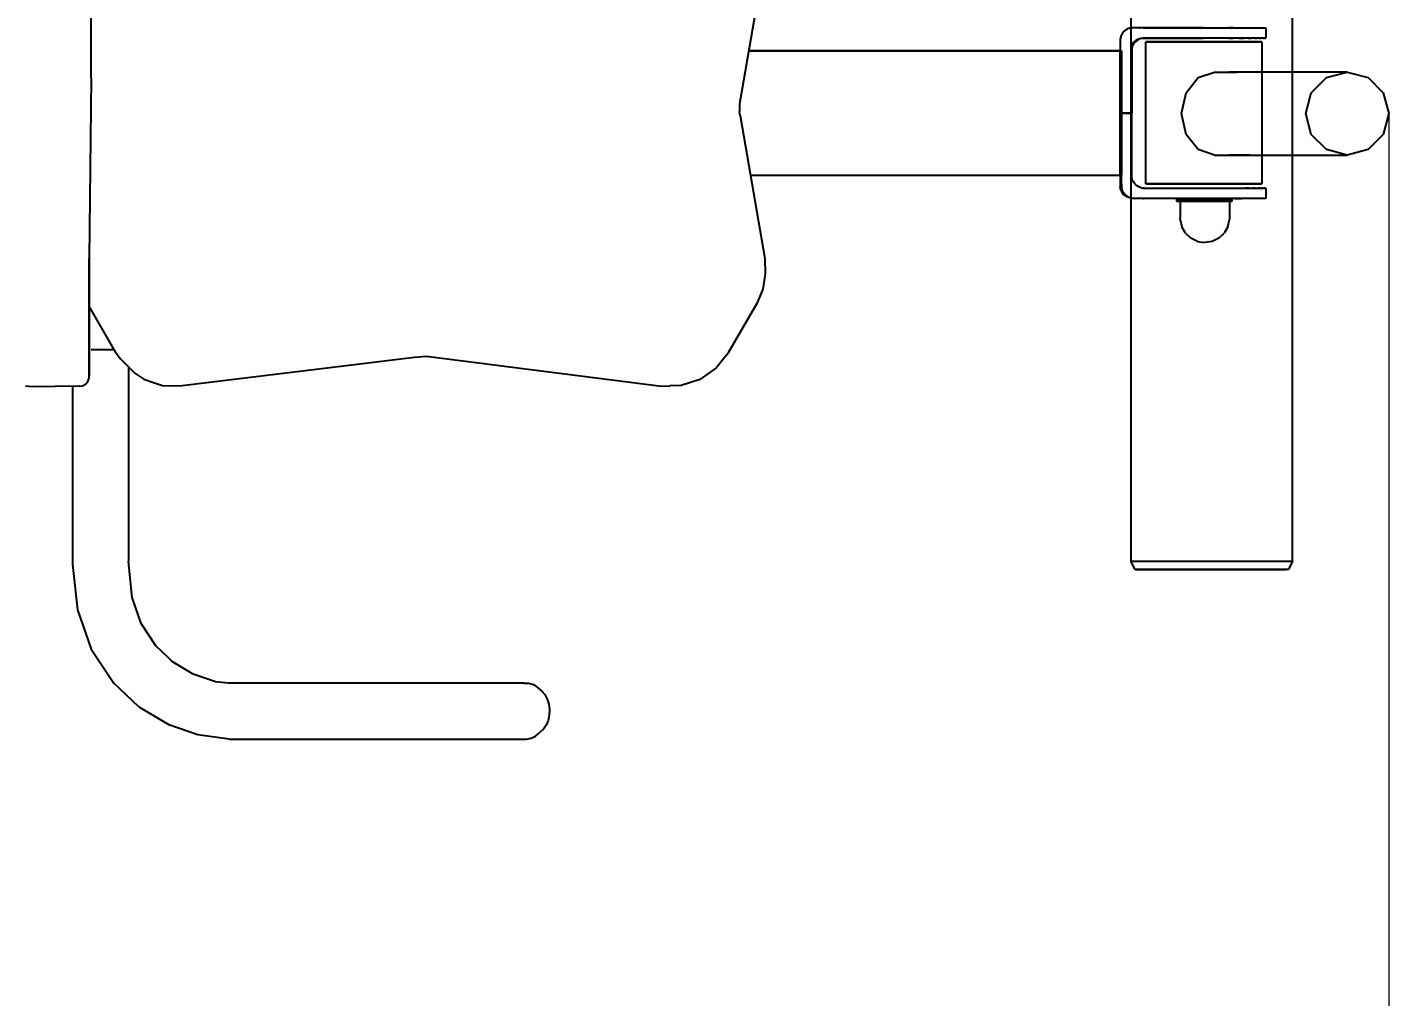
# Model space of a CAD drawing. Header units: millimetres. Extents: x -2631 to 1793, y -2071 to 1400.
# Drawn here: x 137 to 776, y -439 to 17 of the extents above; entities that cross this region are included whole.
import ezdxf

# ---------------------------------------------------------------- set-up
doc = ezdxf.new("R2010")
doc.units = ezdxf.units.MM
doc.layers.add('DIKOM_ОБЪЕКТ', color=7, linetype='Continuous')
doc.layers.add('DIKOM_РАЗМЕР_ОБЪЕКТА', color=7, linetype='Continuous')
doc.styles.add('style1', font='arial.ttf', dxfattribs={"width": 0.8})
doc.dimstyles.new('1-50', dxfattribs={"dimtxt": 300, "dimasz": 200, "dimexe": 100, "dimexo": 0, "dimgap": 100, "dimtad": 1, "dimdec": 0, "dimtxsty": 'style1', "dimcen": 0, "dimclrd": 7, "dimclre": 7, "dimadec": 1, "dimazin": 2, "dimtfac": 1, "dimtdec": 0, "dimtmove": 0, "dimatfit": 3, "dimfxl": 0, "dimlwd": 25, "dimlwe": 18, "dimarcsym": 0})

# ---------------------------------------------------------------- blocks, each defined once
blk = doc.blocks.new('*D2')
at = {"layer": 'Defpoints', "color": 0, "transparency": 16777216}
for p in [(776.46, -24.04, -0.21), (-840.77, -399.86, -0.21), (776.46, -909)]:
    blk.add_point(p, dxfattribs=at)
at = {"layer": 'DIKOM_РАЗМЕР_ОБЪЕКТА', "color": 7, "lineweight": 18, "transparency": 16777216}
for p, q in [((776.46, -24.04), (776.46, -1009)), ((-840.77, -399.86), (-840.77, -1009))]:
    blk.add_line(p, q, dxfattribs=at)
at = {"layer": 'DIKOM_РАЗМЕР_ОБЪЕКТА', "color": 7, "lineweight": 25, "transparency": 16777216}
blk.add_line((-640.77, -909), (576.46, -909), dxfattribs=at)
at = {"layer": 'DIKOM_РАЗМЕР_ОБЪЕКТА', "color": 7, "transparency": 16777216}
for points in [[(-640.77, -875.67), (-640.77, -942.33), (-840.77, -909)], [(576.46, -875.67), (576.46, -942.33), (776.46, -909)]]:
    blk.add_solid(points, dxfattribs=at)
at = {"layer": 'DIKOM_РАЗМЕР_ОБЪЕКТА', "color": 0, "transparency": 16777216, "insert": (-32.15, -655.83), "char_height": 300, "attachment_point": 5, "style": 'style1'}
blk.add_mtext('1617', dxfattribs=at)

msp = doc.modelspace()

# ---------------------------------------------------------------- linework, layer by layer
at = {"layer": 'DIKOM_ОБЪЕКТ'}
for p, q in [((655.27, 180.07, -0.21), (655.27, -234.2, -0.21)), ((731.25, -234.2, -0.21), (731.25, 180.07, -0.21)), ((483.24, 49.34, -0.21), (471.78, -16.79, -0.21)), ((166.81, -7.4, -0.21), (166.81, 21.46, -0.21)), ((651.73, 14.3, -0.21), (650.74, 12.66, -0.21)), ((653.35, 15.58, -0.21), (651.73, 14.3, -0.21)), ((655.19, 16.2, -0.21), (653.35, 15.58, -0.21)), ((657.16, 16.3, -0.21), (655.19, 16.2, -0.21)), ((657.67, 16.3, -0.21), (657.16, 16.3, -0.21)), ((659.11, 16.3, -0.21), (657.16, 16.3, -0.21)), ((659.62, 16.3, -0.21), (657.67, 16.3, -0.21)), ((659.11, 16.3, -0.21), (659.62, 16.3, -0.21)), ((661.06, 16.3, -0.21), (659.11, 16.3, -0.21)), ((661.06, 16.3, -0.21), (661.57, 16.3, -0.21)), ((689.17, 16.3, -0.21), (661.06, 16.3, -0.21)), ((661.57, 16.3, -0.21), (689.68, 16.3, -0.21)), ((689.17, 16.3, -0.21), (691.7, 16.3, -0.21)), ((689.68, 16.3, -0.21), (692.38, 16.3, -0.21)), ((691.7, 16.3, -0.21), (694.16, 16.3, -0.21)), ((692.38, 16.3, -0.21), (694.71, 16.3, -0.21)), ((694.16, 16.3, -0.21), (696.64, 16.3, -0.21)), ((694.71, 16.3, -0.21), (697.09, 16.3, -0.21)), ((696.64, 16.3, -0.21), (699.19, 16.3, -0.21)), ((697.09, 16.3, -0.21), (699.43, 16.3, -0.21)), ((699.19, 16.3, -0.21), (701.38, 16.3, -0.21)), ((699.43, 16.3, -0.21), (701.56, 16.3, -0.21)), ((703.27, 16.3, -0.21), (701.38, 16.3, -0.21)), ((701.56, 16.3, -0.21), (704, 16.3, -0.21)), ((703.27, 16.3, -0.21), (706.01, 16.3, -0.21)), ((704, 16.3, -0.21), (705.73, 16.3, -0.21)), ((705.73, 16.3, -0.21), (707.43, 16.3, -0.21)), ((706.01, 16.3, -0.21), (708.51, 16.3, -0.21)), ((707.43, 16.3, -0.21), (709.03, 16.3, -0.21)), ((708.51, 16.3, -0.21), (710.42, 16.3, -0.21)), ((709.03, 16.3, -0.21), (710.79, 16.3, -0.21)), ((710.42, 16.3, -0.21), (712.03, 16.3, -0.21)), ((710.79, 16.3, -0.21), (712.47, 16.3, -0.21)), ((712.03, 16.3, -0.21), (713.41, 16.3, -0.21)), ((712.47, 16.3, -0.21), (713.75, 16.3, -0.21)), ((713.41, 16.3, -0.21), (714.61, 16.3, -0.21)), ((713.75, 16.3, -0.21), (714.93, 16.3, -0.21)), ((714.61, 16.3, -0.21), (715.58, 16.3, -0.21)), ((714.93, 16.3, -0.21), (715.84, 16.3, -0.21)), ((715.58, 16.3, -0.21), (716.39, 16.3, -0.21)), ((715.84, 16.3, -0.21), (716.63, 16.3, -0.21)), ((716.39, 16.3, -0.21), (717.1, 16.3, -0.21)), ((716.63, 16.3, -0.21), (717.3, 16.3, -0.21)), ((717.1, 16.3, -0.21), (717.65, 16.3, -0.21)), ((717.3, 16.3, -0.21), (717.82, 16.3, -0.21)), ((717.65, 16.3, -0.21), (718.07, 16.3, -0.21)), ((717.82, 16.3, -0.21), (718.19, 16.3, -0.21)), ((718.07, 16.3, -0.21), (718.39, 16.3, -0.21)), ((718.19, 16.3, -0.21), (718.48, 16.3, -0.21)), ((718.39, 16.3, -0.21), (718.58, 16.3, -0.21)), ((718.48, 16.3, -0.21), (718.63, 16.3, -0.21)), ((718.58, 16.3, -0.21), (718.67, 16.3, -0.21)), ((718.63, 16.3, -0.21), (718.67, 16.3, -0.21)), ((718.67, 16.3, -0.21), (718.67, 11.41, -0.21)), ((650.31, 10.97, -0.21), (650.29, 9.68, -0.21)), ((650.29, 9.68, -0.21), (650.29, 7.94, -0.21)), ((650.29, 7.94, -0.21), (650.29, 6.2, -0.21)), ((650.74, 12.66, -0.21), (650.31, 10.97, -0.21)), ((655.44, 7.41, -0.21), (655.21, 6.2, -0.21)), ((655.9, 8.39, -0.21), (655.44, 7.41, -0.21)), ((655.44, 7.41, -0.21), (655.95, 7.41, -0.21)), ((655.95, 7.41, -0.21), (655.72, 6.2, -0.21)), ((656.55, 9.39, -0.21), (655.9, 8.39, -0.21)), ((656.41, 8.39, -0.21), (655.9, 8.39, -0.21)), ((656.41, 8.39, -0.21), (655.95, 7.41, -0.21)), ((657.06, 9.39, -0.21), (656.41, 8.39, -0.21)), ((656.55, 9.39, -0.21), (657.11, 9.89, -0.21)), ((657.06, 9.39, -0.21), (656.55, 9.39, -0.21)), ((657.62, 9.89, -0.21), (657.06, 9.39, -0.21)), ((657.11, 9.89, -0.21), (657.65, 10.35, -0.21)), ((657.11, 9.89, -0.21), (657.62, 9.89, -0.21)), ((658.16, 10.35, -0.21), (657.62, 9.89, -0.21)), ((657.65, 10.35, -0.21), (658.58, 10.89, -0.21)), ((658.16, 10.35, -0.21), (657.65, 10.35, -0.21)), ((659.09, 10.89, -0.21), (658.16, 10.35, -0.21)), ((658.58, 10.89, -0.21), (659.68, 11.26, -0.21)), ((658.58, 10.89, -0.21), (659.09, 10.89, -0.21)), ((660.19, 11.26, -0.21), (659.09, 10.89, -0.21)), ((659.68, 11.26, -0.21), (661.06, 11.41, -0.21)), ((660.19, 11.26, -0.21), (659.68, 11.26, -0.21)), ((661.57, 11.41, -0.21), (660.19, 11.26, -0.21)), ((661.57, 11.41, -0.21), (661.06, 11.41, -0.21)), ((661.06, 11.41, -0.21), (689.17, 11.41, -0.21)), ((689.68, 11.41, -0.21), (661.57, 11.41, -0.21)), ((662.29, -57.03, -0.21), (662.29, 9.65, -0.21)), ((662.29, 9.65, -0.21), (664.03, 9.65, -0.21)), ((663.83, 9.65, -0.21), (662.29, 9.65, -0.21)), ((668.48, 9.65, -0.21), (663.83, 9.65, -0.21)), ((664.03, 9.65, -0.21), (668.86, 9.65, -0.21)), ((675.68, 9.65, -0.21), (668.48, 9.65, -0.21)), ((668.86, 9.65, -0.21), (676.19, 9.65, -0.21)), ((684.55, 9.65, -0.21), (675.68, 9.65, -0.21)), ((676.19, 9.65, -0.21), (685.13, 9.65, -0.21)), ((694.02, 9.65, -0.21), (684.55, 9.65, -0.21)), ((685.13, 9.65, -0.21), (694.61, 9.65, -0.21)), ((691.7, 11.41, -0.21), (689.17, 11.41, -0.21)), ((692.38, 11.41, -0.21), (689.68, 11.41, -0.21)), ((694.16, 11.41, -0.21), (691.7, 11.41, -0.21)), ((694.71, 11.41, -0.21), (692.38, 11.41, -0.21)), ((702.97, 9.65, -0.21), (694.02, 9.65, -0.21)), ((696.64, 11.41, -0.21), (694.16, 11.41, -0.21)), ((694.61, 9.65, -0.21), (703.48, 9.65, -0.21)), ((697.09, 11.41, -0.21), (694.71, 11.41, -0.21)), ((699.19, 11.41, -0.21), (696.64, 11.41, -0.21)), ((699.43, 11.41, -0.21), (697.09, 11.41, -0.21)), ((701.38, 11.41, -0.21), (699.19, 11.41, -0.21)), ((701.56, 11.41, -0.21), (699.43, 11.41, -0.21)), ((701.38, 11.41, -0.21), (703.27, 11.41, -0.21)), ((704, 11.41, -0.21), (701.56, 11.41, -0.21)), ((710.29, 9.65, -0.21), (702.97, 9.65, -0.21)), ((706.01, 11.41, -0.21), (703.27, 11.41, -0.21)), ((703.48, 9.65, -0.21), (710.67, 9.65, -0.21)), ((705.73, 11.41, -0.21), (704, 11.41, -0.21)), ((707.43, 11.41, -0.21), (705.73, 11.41, -0.21)), ((706.01, 11.41, -0.21), (708.51, 11.41, -0.21)), ((709.03, 11.41, -0.21), (707.43, 11.41, -0.21)), ((710.42, 11.41, -0.21), (708.51, 11.41, -0.21)), ((710.79, 11.41, -0.21), (709.03, 11.41, -0.21)), ((715.12, 9.65, -0.21), (710.29, 9.65, -0.21)), ((710.42, 11.41, -0.21), (712.03, 11.41, -0.21)), ((710.67, 9.65, -0.21), (715.32, 9.65, -0.21)), ((712.47, 11.41, -0.21), (710.79, 11.41, -0.21)), ((713.41, 11.41, -0.21), (712.03, 11.41, -0.21)), ((713.75, 11.41, -0.21), (712.47, 11.41, -0.21)), ((713.41, 11.41, -0.21), (714.61, 11.41, -0.21)), ((714.93, 11.41, -0.21), (713.75, 11.41, -0.21)), ((715.58, 11.41, -0.21), (714.61, 11.41, -0.21)), ((715.84, 11.41, -0.21), (714.93, 11.41, -0.21)), ((716.87, 9.65, -0.21), (715.12, 9.65, -0.21)), ((715.32, 9.65, -0.21), (716.87, 9.65, -0.21)), ((715.58, 11.41, -0.21), (716.39, 11.41, -0.21)), ((716.63, 11.41, -0.21), (715.84, 11.41, -0.21)), ((717.1, 11.41, -0.21), (716.39, 11.41, -0.21)), ((717.3, 11.41, -0.21), (716.63, 11.41, -0.21)), ((716.87, 9.65, -0.21), (716.87, -57.03, -0.21)), ((717.1, 11.41, -0.21), (717.65, 11.41, -0.21)), ((717.82, 11.41, -0.21), (717.3, 11.41, -0.21)), ((718.07, 11.41, -0.21), (717.65, 11.41, -0.21)), ((718.19, 11.41, -0.21), (717.82, 11.41, -0.21)), ((718.07, 11.41, -0.21), (718.39, 11.41, -0.21)), ((718.48, 11.41, -0.21), (718.19, 11.41, -0.21)), ((718.58, 11.41, -0.21), (718.39, 11.41, -0.21)), ((718.63, 11.41, -0.21), (718.48, 11.41, -0.21)), ((718.58, 11.41, -0.21), (718.67, 11.41, -0.21)), ((718.67, 11.41, -0.21), (718.63, 11.41, -0.21)), ((650.29, 5.51, -0.21), (475.65, 5.51, -0.21)), ((475.65, 5.51, -0.21), (650.8, 5.51, -0.21)), ((650.29, 6.2, -0.21), (650.29, -23.78, -0.21)), ((650.29, -52.9, -0.21), (650.29, 5.51, -0.21)), ((650.8, 5.51, -0.21), (650.29, 5.51, -0.21)), ((650.8, 5.51, -0.21), (650.8, -52.9, -0.21)), ((655.21, 6.2, -0.21), (655.21, -23.78, -0.21)), ((655.21, 6.2, -0.21), (655.72, 6.2, -0.21)), ((655.72, 6.2, -0.21), (655.72, -23.78, -0.21)), ((686.86, -7.15, -0.21), (694.6, -4.54, -0.21)), ((694.6, -4.54, -0.21), (705.28, -4.54, -0.21)), ((711.39, -4.54, -0.21), (701.26, -4.54, -0.21)), ((715.02, -4.54, -0.21), (705.28, -4.54, -0.21)), ((720.56, -4.54, -0.21), (711.39, -4.54, -0.21)), ((723.81, -4.54, -0.21), (715.02, -4.54, -0.21)), ((728.75, -4.54, -0.21), (720.56, -4.54, -0.21)), ((731.63, -4.54, -0.21), (723.81, -4.54, -0.21)), ((735.95, -4.54, -0.21), (728.75, -4.54, -0.21)), ((738.44, -4.54, -0.21), (731.63, -4.54, -0.21)), ((742.13, -4.54, -0.21), (735.95, -4.54, -0.21)), ((744.23, -4.54, -0.21), (738.44, -4.54, -0.21)), ((747.26, -4.54, -0.21), (742.13, -4.54, -0.21)), ((748.96, -4.54, -0.21), (744.23, -4.54, -0.21)), ((747.21, -7.15, -0.21), (756.96, -4.54, -0.21)), ((751.34, -4.54, -0.21), (747.26, -4.54, -0.21)), ((752.62, -4.54, -0.21), (748.96, -4.54, -0.21)), ((754.32, -4.54, -0.21), (751.34, -4.54, -0.21)), ((755.17, -4.54, -0.21), (752.62, -4.54, -0.21)), ((756.19, -4.54, -0.21), (754.32, -4.54, -0.21)), ((756.62, -4.54, -0.21), (755.17, -4.54, -0.21)), ((756.96, -4.54, -0.21), (756.19, -4.54, -0.21)), ((756.62, -4.54, -0.21), (756.96, -4.54, -0.21)), ((756.96, -4.54, -0.21), (766.71, -7.15, -0.21)), ((166.81, -7.4, -0.21), (165.83, -91.98, -0.21)), ((681.19, -14.29, -0.21), (686.86, -7.15, -0.21)), ((740.07, -14.29, -0.21), (747.21, -7.15, -0.21)), ((766.71, -7.15, -0.21), (773.85, -14.29, -0.21)), ((471.56, -18.31, -0.21), (471.43, -19.83, -0.21)), ((471.78, -16.79, -0.21), (471.56, -18.31, -0.21)), ((679.11, -24.04, -0.21), (681.19, -14.29, -0.21)), ((737.46, -24.04, -0.21), (740.07, -14.29, -0.21)), ((773.85, -14.29, -0.21), (776.46, -24.04, -0.21)), ((471.43, -19.83, -0.21), (471.39, -21.37, -0.21)), ((471.39, -21.37, -0.21), (471.43, -22.9, -0.21)), ((471.56, -24.43, -0.21), (471.43, -22.9, -0.21)), ((471.56, -24.43, -0.21), (471.78, -25.94, -0.21)), ((650.29, -23.78, -0.21), (655.21, -23.78, -0.21)), ((650.8, -23.78, -0.21), (650.29, -23.78, -0.21)), ((655.21, -23.8, -0.21), (650.29, -23.8, -0.21)), ((650.29, -23.8, -0.21), (650.29, -53.78, -0.21)), ((650.29, -23.8, -0.21), (650.8, -23.8, -0.21)), ((655.72, -23.78, -0.21), (650.8, -23.78, -0.21)), ((650.8, -53.78, -0.21), (650.8, -23.8, -0.21)), ((650.8, -23.8, -0.21), (655.72, -23.8, -0.21)), ((655.21, -23.78, -0.21), (655.72, -23.78, -0.21)), ((655.72, -23.8, -0.21), (655.21, -23.8, -0.21)), ((655.72, -53.78, -0.21), (655.72, -23.8, -0.21)), ((681.19, -33.78, -0.21), (679.11, -24.04, -0.21)), ((740.07, -33.78, -0.21), (737.46, -24.04, -0.21)), ((776.46, -24.04, -0.21), (773.85, -33.78, -0.21)), ((471.78, -25.94, -0.21), (483.24, -92.07, -0.21)), ((686.86, -40.92, -0.21), (681.19, -33.78, -0.21)), ((747.21, -40.92, -0.21), (740.07, -33.78, -0.21)), ((773.85, -33.78, -0.21), (766.71, -40.92, -0.21)), ((694.6, -43.53, -0.21), (686.86, -40.92, -0.21)), ((694.6, -43.53, -0.21), (705.28, -43.53, -0.21)), ((711.39, -43.53, -0.21), (701.26, -43.53, -0.21)), ((705.28, -43.53, -0.21), (715.02, -43.53, -0.21)), ((711.39, -43.53, -0.21), (720.56, -43.53, -0.21)), ((715.02, -43.53, -0.21), (723.81, -43.53, -0.21)), ((720.56, -43.53, -0.21), (728.75, -43.53, -0.21)), ((723.81, -43.53, -0.21), (731.63, -43.53, -0.21)), ((728.75, -43.53, -0.21), (735.95, -43.53, -0.21)), ((731.63, -43.53, -0.21), (738.44, -43.53, -0.21)), ((735.95, -43.53, -0.21), (742.13, -43.53, -0.21)), ((738.44, -43.53, -0.21), (744.23, -43.53, -0.21)), ((742.13, -43.53, -0.21), (747.26, -43.53, -0.21)), ((744.23, -43.53, -0.21), (748.96, -43.53, -0.21)), ((756.96, -43.53, -0.21), (747.21, -40.92, -0.21)), ((747.26, -43.53, -0.21), (751.34, -43.53, -0.21)), ((748.96, -43.53, -0.21), (752.62, -43.53, -0.21)), ((751.34, -43.53, -0.21), (754.32, -43.53, -0.21)), ((752.62, -43.53, -0.21), (755.17, -43.53, -0.21)), ((754.32, -43.53, -0.21), (756.19, -43.53, -0.21)), ((755.17, -43.53, -0.21), (756.62, -43.53, -0.21)), ((756.96, -43.53, -0.21), (756.19, -43.53, -0.21)), ((756.62, -43.53, -0.21), (756.96, -43.53, -0.21)), ((766.71, -40.92, -0.21), (756.96, -43.53, -0.21)), ((476.45, -52.9, -0.21), (650.29, -52.9, -0.21)), ((650.8, -52.9, -0.21), (650.29, -52.9, -0.21)), ((650.29, -53.78, -0.21), (650.29, -55.51, -0.21)), ((650.29, -53.78, -0.21), (650.8, -53.78, -0.21)), ((650.29, -55.51, -0.21), (650.29, -57.25, -0.21)), ((650.29, -55.51, -0.21), (650.8, -55.51, -0.21)), ((650.29, -57.25, -0.21), (650.31, -58.55, -0.21)), ((650.29, -57.25, -0.21), (650.8, -57.25, -0.21)), ((650.8, -55.51, -0.21), (650.8, -53.78, -0.21)), ((650.8, -57.25, -0.21), (650.8, -55.51, -0.21)), ((650.8, -57.25, -0.21), (650.82, -58.55, -0.21)), ((655.95, -54.98, -0.21), (655.72, -53.78, -0.21)), ((656.41, -55.96, -0.21), (655.95, -54.98, -0.21)), ((657.06, -56.97, -0.21), (656.41, -55.96, -0.21)), ((657.62, -57.47, -0.21), (657.06, -56.97, -0.21)), ((658.16, -57.92, -0.21), (657.62, -57.47, -0.21)), ((664.03, -57.03, -0.21), (662.29, -57.03, -0.21)), ((662.29, -57.03, -0.21), (663.83, -57.03, -0.21)), ((663.83, -57.03, -0.21), (668.48, -57.03, -0.21)), ((668.86, -57.03, -0.21), (664.03, -57.03, -0.21)), ((668.48, -57.03, -0.21), (675.68, -57.03, -0.21)), ((676.19, -57.03, -0.21), (668.86, -57.03, -0.21)), ((675.68, -57.03, -0.21), (684.55, -57.03, -0.21)), ((685.13, -57.03, -0.21), (676.19, -57.03, -0.21)), ((684.55, -57.03, -0.21), (694.02, -57.03, -0.21)), ((694.61, -57.03, -0.21), (685.13, -57.03, -0.21)), ((694.02, -57.03, -0.21), (702.97, -57.03, -0.21)), ((703.48, -57.03, -0.21), (694.61, -57.03, -0.21)), ((702.97, -57.03, -0.21), (710.29, -57.03, -0.21)), ((710.67, -57.03, -0.21), (703.48, -57.03, -0.21)), ((710.29, -57.03, -0.21), (715.12, -57.03, -0.21)), ((715.32, -57.03, -0.21), (710.67, -57.03, -0.21)), ((715.12, -57.03, -0.21), (716.87, -57.03, -0.21)), ((716.87, -57.03, -0.21), (715.32, -57.03, -0.21)), ((650.74, -60.24, -0.21), (650.31, -58.55, -0.21)), ((650.31, -58.55, -0.21), (650.82, -58.55, -0.21)), ((651.25, -60.24, -0.21), (650.74, -60.24, -0.21)), ((650.74, -60.24, -0.21), (651.73, -61.88, -0.21)), ((650.82, -58.55, -0.21), (651.25, -60.24, -0.21)), ((652.24, -61.88, -0.21), (651.25, -60.24, -0.21)), ((653.35, -63.16, -0.21), (651.73, -61.88, -0.21)), ((651.73, -61.88, -0.21), (652.24, -61.88, -0.21)), ((652.24, -61.88, -0.21), (653.86, -63.16, -0.21)), ((655.19, -63.78, -0.21), (653.35, -63.16, -0.21)), ((653.86, -63.16, -0.21), (653.35, -63.16, -0.21)), ((653.86, -63.16, -0.21), (655.7, -63.78, -0.21)), ((657.16, -63.87, -0.21), (655.19, -63.78, -0.21)), ((655.19, -63.78, -0.21), (655.7, -63.78, -0.21)), ((655.7, -63.78, -0.21), (657.67, -63.87, -0.21)), ((657.67, -63.87, -0.21), (657.16, -63.87, -0.21)), ((659.62, -63.87, -0.21), (657.67, -63.87, -0.21)), ((659.09, -58.46, -0.21), (658.16, -57.92, -0.21)), ((660.19, -58.84, -0.21), (659.09, -58.46, -0.21)), ((661.57, -63.87, -0.21), (659.62, -63.87, -0.21)), ((660.19, -58.84, -0.21), (661.57, -58.99, -0.21)), ((661.57, -58.99, -0.21), (661.06, -58.99, -0.21)), ((661.06, -58.99, -0.21), (689.17, -58.99, -0.21)), ((689.17, -63.87, -0.21), (661.06, -63.87, -0.21)), ((661.06, -63.87, -0.21), (661.57, -63.87, -0.21)), ((661.57, -58.99, -0.21), (689.68, -58.99, -0.21)), ((689.68, -63.87, -0.21), (661.57, -63.87, -0.21)), ((689.17, -58.99, -0.21), (691.7, -58.99, -0.21)), ((691.7, -63.87, -0.21), (689.17, -63.87, -0.21)), ((689.68, -58.99, -0.21), (692.38, -58.99, -0.21)), ((692.38, -63.87, -0.21), (689.68, -63.87, -0.21)), ((691.7, -58.99, -0.21), (694.16, -58.99, -0.21)), ((694.16, -63.87, -0.21), (691.7, -63.87, -0.21)), ((692.38, -58.99, -0.21), (694.71, -58.99, -0.21)), ((694.71, -63.87, -0.21), (692.38, -63.87, -0.21)), ((694.16, -58.99, -0.21), (696.64, -58.99, -0.21)), ((696.64, -63.87, -0.21), (694.16, -63.87, -0.21)), ((694.71, -58.99, -0.21), (697.09, -58.99, -0.21)), ((697.09, -63.87, -0.21), (694.71, -63.87, -0.21)), ((696.64, -58.99, -0.21), (699.19, -58.99, -0.21)), ((699.19, -63.87, -0.21), (696.64, -63.87, -0.21)), ((697.09, -58.99, -0.21), (699.43, -58.99, -0.21)), ((699.43, -63.87, -0.21), (697.09, -63.87, -0.21)), ((699.19, -58.99, -0.21), (701.38, -58.99, -0.21)), ((701.38, -63.87, -0.21), (699.19, -63.87, -0.21)), ((699.43, -58.99, -0.21), (701.56, -58.99, -0.21)), ((701.56, -63.87, -0.21), (699.43, -63.87, -0.21)), ((701.38, -58.99, -0.21), (703.27, -58.99, -0.21)), ((703.27, -63.87, -0.21), (701.38, -63.87, -0.21)), ((701.56, -58.99, -0.21), (704, -58.99, -0.21)), ((704, -63.87, -0.21), (701.56, -63.87, -0.21)), ((703.27, -58.99, -0.21), (706.01, -58.99, -0.21)), ((706.01, -63.87, -0.21), (703.27, -63.87, -0.21)), ((704, -58.99, -0.21), (705.73, -58.99, -0.21)), ((704, -63.87, -0.21), (705.73, -63.87, -0.21)), ((705.73, -58.99, -0.21), (707.43, -58.99, -0.21)), ((705.73, -63.87, -0.21), (707.43, -63.87, -0.21)), ((706.01, -58.99, -0.21), (708.51, -58.99, -0.21)), ((708.51, -63.87, -0.21), (706.01, -63.87, -0.21)), ((707.43, -58.99, -0.21), (709.03, -58.99, -0.21)), ((709.03, -63.87, -0.21), (707.43, -63.87, -0.21)), ((708.51, -58.99, -0.21), (710.42, -58.99, -0.21)), ((710.42, -63.87, -0.21), (708.51, -63.87, -0.21)), ((710.79, -58.99, -0.21), (709.03, -58.99, -0.21)), ((710.79, -63.87, -0.21), (709.03, -63.87, -0.21)), ((710.42, -58.99, -0.21), (712.03, -58.99, -0.21)), ((712.03, -63.87, -0.21), (710.42, -63.87, -0.21)), ((710.79, -58.99, -0.21), (712.47, -58.99, -0.21)), ((712.47, -63.87, -0.21), (710.79, -63.87, -0.21)), ((712.03, -58.99, -0.21), (713.41, -58.99, -0.21)), ((713.41, -63.87, -0.21), (712.03, -63.87, -0.21)), ((713.75, -58.99, -0.21), (712.47, -58.99, -0.21)), ((713.75, -63.87, -0.21), (712.47, -63.87, -0.21)), ((713.41, -58.99, -0.21), (714.61, -58.99, -0.21)), ((714.61, -63.87, -0.21), (713.41, -63.87, -0.21)), ((713.75, -58.99, -0.21), (714.93, -58.99, -0.21)), ((714.93, -63.87, -0.21), (713.75, -63.87, -0.21)), ((714.61, -58.99, -0.21), (715.58, -58.99, -0.21)), ((715.58, -63.87, -0.21), (714.61, -63.87, -0.21)), ((715.84, -58.99, -0.21), (714.93, -58.99, -0.21)), ((715.84, -63.87, -0.21), (714.93, -63.87, -0.21)), ((715.58, -58.99, -0.21), (716.39, -58.99, -0.21)), ((716.39, -63.87, -0.21), (715.58, -63.87, -0.21)), ((715.84, -58.99, -0.21), (716.63, -58.99, -0.21)), ((716.63, -63.87, -0.21), (715.84, -63.87, -0.21)), ((716.39, -58.99, -0.21), (717.1, -58.99, -0.21)), ((717.1, -63.87, -0.21), (716.39, -63.87, -0.21)), ((717.3, -58.99, -0.21), (716.63, -58.99, -0.21)), ((717.3, -63.87, -0.21), (716.63, -63.87, -0.21)), ((717.1, -58.99, -0.21), (717.65, -58.99, -0.21)), ((717.65, -63.87, -0.21), (717.1, -63.87, -0.21)), ((717.3, -58.99, -0.21), (717.82, -58.99, -0.21)), ((717.82, -63.87, -0.21), (717.3, -63.87, -0.21)), ((717.65, -58.99, -0.21), (718.07, -58.99, -0.21)), ((718.07, -63.87, -0.21), (717.65, -63.87, -0.21)), ((718.19, -58.99, -0.21), (717.82, -58.99, -0.21)), ((718.19, -63.87, -0.21), (717.82, -63.87, -0.21)), ((718.07, -58.99, -0.21), (718.39, -58.99, -0.21)), ((718.39, -63.87, -0.21), (718.07, -63.87, -0.21)), ((718.19, -58.99, -0.21), (718.48, -58.99, -0.21)), ((718.48, -63.87, -0.21), (718.19, -63.87, -0.21)), ((718.39, -58.99, -0.21), (718.58, -58.99, -0.21)), ((718.58, -63.87, -0.21), (718.39, -63.87, -0.21)), ((718.63, -58.99, -0.21), (718.48, -58.99, -0.21)), ((718.63, -63.87, -0.21), (718.48, -63.87, -0.21)), ((718.58, -58.99, -0.21), (718.67, -58.99, -0.21)), ((718.67, -63.87, -0.21), (718.58, -63.87, -0.21)), ((718.63, -58.99, -0.21), (718.67, -58.99, -0.21)), ((718.67, -63.87, -0.21), (718.63, -63.87, -0.21)), ((718.67, -58.99, -0.21), (718.67, -63.87, -0.21)), ((677.35, -64.12, -0.21), (676.72, -64.12, -0.21)), ((676.72, -64.12, -0.21), (676.77, -64.12, -0.21)), ((676.72, -64.12, -0.21), (676.72, -65.09, -0.21)), ((677.35, -65.09, -0.21), (676.72, -65.09, -0.21)), ((676.72, -65.09, -0.21), (676.77, -65.09, -0.21)), ((676.77, -64.12, -0.21), (677.49, -64.12, -0.21)), ((676.77, -64.12, -0.21), (676.77, -65.09, -0.21)), ((676.77, -65.09, -0.21), (677.49, -65.09, -0.21)), ((678.6, -64.12, -0.21), (677.35, -64.12, -0.21)), ((678.6, -65.09, -0.21), (677.35, -65.09, -0.21)), ((677.49, -64.12, -0.21), (678.8, -64.12, -0.21)), ((677.49, -65.09, -0.21), (678.8, -65.09, -0.21)), ((678.38, -65.1, -0.21), (678.38, -72.96, -0.21)), ((690.08, -65.1, -0.21), (678.38, -65.1, -0.21)), ((678.38, -65.1, -0.21), (678.83, -65.1, -0.21)), ((678.97, -65.1, -0.21), (678.38, -65.1, -0.21)), ((680.37, -64.12, -0.21), (678.6, -64.12, -0.21)), ((680.37, -65.09, -0.21), (678.6, -65.09, -0.21)), ((678.8, -64.12, -0.21), (680.63, -64.12, -0.21)), ((678.8, -65.09, -0.21), (680.63, -65.09, -0.21)), ((678.83, -65.1, -0.21), (690.08, -65.1, -0.21)), ((678.83, -65.1, -0.21), (680.27, -65.1, -0.21)), ((680.55, -65.1, -0.21), (678.97, -65.1, -0.21)), ((678.97, -65.1, -0.21), (690.08, -65.1, -0.21)), ((690.08, -65.1, -0.21), (680.27, -65.1, -0.21)), ((680.27, -65.1, -0.21), (682.59, -65.1, -0.21)), ((682.59, -64.12, -0.21), (680.37, -64.12, -0.21)), ((682.59, -65.09, -0.21), (680.37, -65.09, -0.21)), ((690.08, -65.1, -0.21), (680.55, -65.1, -0.21)), ((680.63, -64.12, -0.21), (682.91, -64.12, -0.21)), ((680.63, -65.09, -0.21), (682.91, -65.09, -0.21)), ((685.17, -64.12, -0.21), (682.59, -64.12, -0.21)), ((685.17, -65.09, -0.21), (682.59, -65.09, -0.21)), ((682.59, -65.1, -0.21), (690.08, -65.1, -0.21)), ((682.59, -65.1, -0.21), (685.57, -65.1, -0.21)), ((682.91, -64.12, -0.21), (685.56, -64.12, -0.21)), ((682.91, -65.09, -0.21), (685.56, -65.09, -0.21)), ((686.03, -65.1, -0.21), (682.98, -65.1, -0.21)), ((682.98, -65.1, -0.21), (690.08, -65.1, -0.21)), ((688.01, -64.12, -0.21), (685.17, -64.12, -0.21)), ((688.01, -65.09, -0.21), (685.17, -65.09, -0.21)), ((685.56, -64.12, -0.21), (688.52, -64.12, -0.21)), ((685.56, -65.09, -0.21), (688.52, -65.09, -0.21)), ((688.95, -65.1, -0.21), (685.57, -65.1, -0.21)), ((685.57, -65.1, -0.21), (690.08, -65.1, -0.21)), ((690.08, -65.1, -0.21), (686.03, -65.1, -0.21)), ((689.45, -65.1, -0.21), (686.03, -65.1, -0.21)), ((691.03, -64.12, -0.21), (688.01, -64.12, -0.21)), ((691.03, -65.09, -0.21), (688.01, -65.09, -0.21)), ((688.52, -64.12, -0.21), (691.54, -64.12, -0.21)), ((688.52, -65.09, -0.21), (691.54, -65.09, -0.21)), ((690.08, -65.1, -0.21), (688.95, -65.1, -0.21)), ((692.44, -65.1, -0.21), (688.95, -65.1, -0.21)), ((692.92, -65.1, -0.21), (689.45, -65.1, -0.21)), ((689.45, -65.1, -0.21), (690.08, -65.1, -0.21)), ((695.71, -65.1, -0.21), (690.08, -65.1, -0.21)), ((690.08, -65.1, -0.21), (698.48, -65.1, -0.21)), ((700.5, -65.1, -0.21), (690.08, -65.1, -0.21)), ((690.08, -65.1, -0.21), (701.68, -65.1, -0.21)), ((700.72, -65.1, -0.21), (690.08, -65.1, -0.21)), ((690.08, -65.1, -0.21), (698.82, -65.1, -0.21)), ((696.14, -65.1, -0.21), (690.08, -65.1, -0.21)), ((690.08, -65.1, -0.21), (692.92, -65.1, -0.21)), ((690.08, -65.1, -0.21), (701.6, -65.1, -0.21)), ((690.08, -65.1, -0.21), (692.44, -65.1, -0.21)), ((693.99, -64.12, -0.21), (691.03, -64.12, -0.21)), ((693.99, -65.09, -0.21), (691.03, -65.09, -0.21)), ((691.54, -64.12, -0.21), (694.39, -64.12, -0.21)), ((691.54, -65.09, -0.21), (694.39, -65.09, -0.21)), ((692.44, -65.1, -0.21), (695.71, -65.1, -0.21)), ((696.14, -65.1, -0.21), (692.92, -65.1, -0.21)), ((696.65, -64.12, -0.21), (693.99, -64.12, -0.21)), ((696.65, -65.09, -0.21), (693.99, -65.09, -0.21)), ((694.39, -64.12, -0.21), (696.96, -64.12, -0.21)), ((694.39, -65.09, -0.21), (696.96, -65.09, -0.21)), ((695.71, -65.1, -0.21), (698.48, -65.1, -0.21)), ((698.82, -65.1, -0.21), (696.14, -65.1, -0.21)), ((698.92, -64.12, -0.21), (696.65, -64.12, -0.21)), ((698.92, -65.09, -0.21), (696.65, -65.09, -0.21)), ((696.96, -64.12, -0.21), (699.18, -64.12, -0.21)), ((696.96, -65.09, -0.21), (699.18, -65.09, -0.21)), ((698.48, -65.1, -0.21), (700.5, -65.1, -0.21)), ((700.72, -65.1, -0.21), (698.82, -65.1, -0.21)), ((700.75, -64.12, -0.21), (698.92, -64.12, -0.21)), ((700.75, -65.09, -0.21), (698.92, -65.09, -0.21)), ((699.18, -64.12, -0.21), (700.95, -64.12, -0.21)), ((699.18, -65.09, -0.21), (700.95, -65.09, -0.21)), ((700.5, -65.1, -0.21), (701.6, -65.1, -0.21)), ((701.68, -65.1, -0.21), (700.72, -65.1, -0.21)), ((702.06, -64.12, -0.21), (700.75, -64.12, -0.21)), ((702.06, -65.09, -0.21), (700.75, -65.09, -0.21)), ((700.95, -64.12, -0.21), (702.2, -64.12, -0.21)), ((700.95, -65.09, -0.21), (702.2, -65.09, -0.21)), ((701.6, -65.1, -0.21), (701.68, -65.1, -0.21)), ((701.68, -65.1, -0.21), (701.68, -72.96, -0.21)), ((702.78, -64.12, -0.21), (702.06, -64.12, -0.21)), ((702.78, -65.09, -0.21), (702.06, -65.09, -0.21)), ((702.84, -64.12, -0.21), (702.2, -64.12, -0.21)), ((702.2, -65.09, -0.21), (702.84, -65.09, -0.21)), ((702.84, -64.12, -0.21), (702.78, -64.12, -0.21)), ((702.84, -65.09, -0.21), (702.78, -65.09, -0.21)), ((702.84, -65.09, -0.21), (702.84, -64.12, -0.21)), ((678.41, -73.83, -0.21), (678.38, -72.96, -0.21)), ((678.41, -73.83, -0.21), (679.19, -77.23, -0.21)), ((700.87, -77.23, -0.21), (701.64, -73.83, -0.21)), ((701.68, -72.96, -0.21), (701.64, -73.83, -0.21)), ((680.93, -80.25, -0.21), (679.19, -77.23, -0.21)), ((680.93, -80.25, -0.21), (683.49, -82.62, -0.21)), ((686.63, -84.14, -0.21), (683.49, -82.62, -0.21)), ((696.61, -82.62, -0.21), (693.49, -84.14, -0.21)), ((696.61, -82.62, -0.21), (699.14, -80.25, -0.21)), ((700.87, -77.23, -0.21), (699.14, -80.25, -0.21)), ((686.63, -84.14, -0.21), (690.08, -84.65, -0.21)), ((693.49, -84.14, -0.21), (690.08, -84.65, -0.21)), ((165.83, -91.98, -0.21), (165.83, -92.93, -0.21)), ((165.83, -91.98, -0.21), (165.83, -93.21, -0.21)), ((165.83, -94.05, -0.21), (165.83, -91.98, -0.21)), ((165.83, -94.56, -0.21), (165.83, -91.98, -0.21)), ((165.83, -92.93, -0.21), (165.83, -94.56, -0.21)), ((165.83, -97.67, -0.21), (165.83, -92.93, -0.21)), ((165.83, -92.93, -0.21), (165.83, -99.05, -0.21)), ((165.83, -93.21, -0.21), (165.83, -94.73, -0.21)), ((165.83, -94.05, -0.21), (165.83, -93.21, -0.21)), ((165.83, -95.53, -0.21), (165.83, -93.38, -0.21)), ((165.83, -95.53, -0.21), (165.83, -93.38, -0.21)), ((165.83, -94.73, -0.21), (165.83, -94.05, -0.21)), ((165.83, -96.51, -0.21), (165.83, -94.05, -0.21)), ((165.83, -94.56, -0.21), (165.83, -97.67, -0.21)), ((165.83, -94.73, -0.21), (165.83, -96.26, -0.21)), ((165.83, -94.73, -0.21), (165.83, -96.51, -0.21)), ((165.83, -95.53, -0.21), (165.83, -96.92, -0.21)), ((165.83, -96.92, -0.21), (165.83, -95.53, -0.21)), ((483.24, -92.07, -0.21), (483.46, -99.34, -0.21)), ((165.83, -96.51, -0.21), (165.83, -96.26, -0.21)), ((165.83, -96.26, -0.21), (165.83, -97.79, -0.21)), ((165.83, -99.18, -0.21), (165.83, -96.51, -0.21)), ((165.83, -97.79, -0.21), (165.83, -96.51, -0.21)), ((165.83, -96.92, -0.21), (165.83, -97.4, -0.21)), ((165.83, -97.4, -0.21), (165.83, -96.92, -0.21)), ((165.83, -97.67, -0.21), (165.83, -100.95, -0.21)), ((165.83, -99.05, -0.21), (165.83, -97.67, -0.21)), ((165.83, -102.37, -0.21), (165.83, -97.79, -0.21)), ((165.83, -97.79, -0.21), (165.83, -99.18, -0.21)), ((165.83, -100.95, -0.21), (165.83, -99.05, -0.21)), ((165.83, -99.05, -0.21), (165.83, -105.08, -0.21)), ((165.83, -100.86, -0.21), (165.83, -99.18, -0.21)), ((165.83, -99.18, -0.21), (165.83, -102.37, -0.21)), ((165.83, -100.86, -0.21), (165.83, -102.5, -0.21)), ((165.83, -102.37, -0.21), (165.83, -100.86, -0.21)), ((165.83, -105.08, -0.21), (165.83, -100.95, -0.21)), ((165.83, -100.95, -0.21), (165.83, -104.03, -0.21)), ((483.46, -99.34, -0.21), (482.39, -106.53, -0.21)), ((165.83, -102.5, -0.21), (165.83, -102.37, -0.21)), ((165.83, -102.37, -0.21), (165.83, -106.81, -0.21)), ((165.83, -102.5, -0.21), (165.83, -104.03, -0.21)), ((165.83, -106.81, -0.21), (165.83, -102.5, -0.21)), ((165.83, -104.03, -0.21), (165.83, -130.28, -0.21)), ((165.83, -110.99, -0.21), (165.83, -104.03, -0.21)), ((165.83, -104.03, -0.21), (165.83, -106.81, -0.21)), ((165.83, -110.72, -0.21), (165.83, -104.03, -0.21)), ((165.83, -104.03, -0.21), (165.83, -105.08, -0.21)), ((165.83, -105.08, -0.21), (165.83, -110.72, -0.21)), ((165.83, -106.81, -0.21), (165.83, -110.99, -0.21)), ((482.39, -106.53, -0.21), (479.51, -113.24, -0.21)), ((165.83, -109.07, -0.21), (165.83, -118.98, -0.21)), ((165.83, -118.98, -0.21), (165.83, -109.07, -0.21)), ((165.83, -109.07, -0.21), (165.83, -118.98, -0.21)), ((165.83, -109.6, -0.21), (165.83, -109.07, -0.21)), ((165.83, -109.07, -0.21), (165.83, -109.6, -0.21)), ((165.83, -118.98, -0.21), (165.83, -109.6, -0.21)), ((165.83, -119.14, -0.21), (165.83, -109.6, -0.21)), ((165.83, -109.6, -0.21), (165.83, -128.23, -0.21)), ((165.83, -119.14, -0.21), (165.83, -109.6, -0.21)), ((165.83, -139.38, -0.21), (165.83, -109.6, -0.21)), ((165.83, -109.6, -0.21), (165.83, -118.98, -0.21)), ((165.83, -130.28, -0.21), (165.83, -110.99, -0.21)), ((165.83, -110.99, -0.21), (165.83, -133.89, -0.21)), ((178.27, -136.31, -0.21), (165.83, -114.54, -0.21)), ((479.51, -113.24, -0.21), (465.98, -136.43, -0.21)), ((165.83, -118.98, -0.21), (165.83, -119.14, -0.21)), ((165.83, -119.14, -0.21), (165.83, -118.98, -0.21)), ((165.83, -128.2, -0.21), (165.83, -119.14, -0.21)), ((165.83, -128.23, -0.21), (165.83, -119.14, -0.21)), ((165.83, -126.51, -0.21), (165.83, -126.25, -0.21)), ((165.83, -126.25, -0.21), (165.83, -133.36, -0.21)), ((165.83, -133.36, -0.21), (165.83, -126.25, -0.21)), ((165.83, -126.25, -0.21), (165.83, -126.25, -0.21)), ((165.83, -126.25, -0.21), (165.83, -133.36, -0.21)), ((165.83, -130.11, -0.21), (165.83, -126.51, -0.21)), ((165.83, -126.51, -0.21), (165.83, -133.57, -0.21)), ((165.83, -130.13, -0.21), (165.83, -126.51, -0.21)), ((165.83, -133.36, -0.21), (165.83, -126.51, -0.21)), ((165.83, -126.51, -0.21), (165.83, -133.57, -0.21)), ((165.83, -128.34, -0.21), (165.83, -128.2, -0.21)), ((165.83, -128.56, -0.21), (165.83, -128.34, -0.21)), ((165.83, -128.85, -0.21), (165.83, -128.56, -0.21)), ((165.83, -129.17, -0.21), (165.83, -128.85, -0.21)), ((165.83, -129.49, -0.21), (165.83, -129.17, -0.21)), ((165.83, -129.77, -0.21), (165.83, -129.49, -0.21)), ((165.83, -129.98, -0.21), (165.83, -129.77, -0.21)), ((165.83, -130.1, -0.21), (165.83, -129.98, -0.21)), ((165.83, -130.11, -0.21), (165.83, -130.1, -0.21)), ((165.83, -133.57, -0.21), (165.83, -130.11, -0.21)), ((165.83, -130.13, -0.21), (165.83, -133.57, -0.21)), ((165.83, -130.28, -0.21), (165.83, -135.23, -0.21)), ((165.83, -130.28, -0.21), (165.83, -135.23, -0.21)), ((165.83, -133.89, -0.21), (165.83, -130.28, -0.21)), ((165.83, -134, -0.21), (165.83, -130.28, -0.21)), ((165.83, -133.57, -0.21), (165.83, -133.36, -0.21)), ((165.83, -133.36, -0.21), (165.83, -133.36, -0.21)), ((165.83, -133.57, -0.21), (165.83, -147.17, -0.21)), ((165.83, -140.01, -0.21), (165.83, -133.89, -0.21)), ((165.83, -133.89, -0.21), (165.83, -135.23, -0.21)), ((165.83, -135.23, -0.21), (165.83, -134, -0.21)), ((165.83, -134, -0.21), (165.83, -140.11, -0.21)), ((165.83, -140.11, -0.21), (165.83, -135.23, -0.21)), ((165.83, -135.23, -0.21), (165.83, -138.61, -0.21)), ((165.83, -138.61, -0.21), (165.83, -135.23, -0.21)), ((165.83, -135.23, -0.21), (165.83, -140.01, -0.21)), ((165.83, -140.04, -0.21), (165.83, -138.61, -0.21)), ((165.83, -138.61, -0.21), (165.83, -146.99, -0.21)), ((165.83, -144.57, -0.21), (165.83, -138.61, -0.21)), ((165.83, -138.61, -0.21), (165.83, -140.11, -0.21)), ((165.83, -138.61, -0.21), (165.83, -140.04, -0.21)), ((165.83, -146.91, -0.21), (165.83, -138.61, -0.21)), ((165.83, -138.61, -0.21), (165.83, -144.48, -0.21)), ((165.83, -140.01, -0.21), (165.83, -138.61, -0.21)), ((165.83, -139.38, -0.21), (165.83, -140.04, -0.21)), ((165.83, -147.09, -0.21), (165.83, -139.38, -0.21)), ((165.83, -139.38, -0.21), (165.83, -140.04, -0.21)), ((165.83, -147.17, -0.21), (165.83, -139.38, -0.21)), ((165.83, -144.48, -0.21), (165.83, -140.01, -0.21)), ((165.83, -140.04, -0.21), (165.83, -147.17, -0.21)), ((165.83, -146.99, -0.21), (165.83, -140.04, -0.21)), ((165.83, -140.04, -0.21), (165.83, -147.09, -0.21)), ((165.83, -140.04, -0.21), (165.83, -146.91, -0.21)), ((165.83, -140.11, -0.21), (165.83, -144.57, -0.21)), ((177.31, -135, -0.21), (166.81, -135, -0.21)), ((178.27, -136.31, -0.21), (180.37, -139.02, -0.21)), ((180.37, -139.02, -0.21), (187.27, -145.92, -0.21)), ((209.44, -151.67, -0.21), (318.7, -138.41, -0.21)), ((318.7, -138.41, -0.21), (320.91, -138.23, -0.21)), ((320.91, -138.23, -0.21), (324.06, -137.99, -0.21)), ((324.06, -137.99, -0.21), (325.38, -138.15, -0.21)), ((324.06, -137.99, -0.21), (325.38, -138.15, -0.21)), ((325.38, -138.15, -0.21), (434.79, -152.01, -0.21)), ((460.28, -143.64, -0.21), (463.91, -139.1, -0.21)), ((463.91, -139.1, -0.21), (465.98, -136.43, -0.21)), ((165.83, -146.91, -0.21), (165.83, -144.48, -0.21)), ((165.83, -146.99, -0.21), (165.83, -144.57, -0.21)), ((165.83, -147.09, -0.21), (165.83, -146.91, -0.21)), ((165.83, -147.17, -0.21), (165.83, -146.99, -0.21)), ((184.25, -142.89, -0.21), (184.25, -234.41, -0.21)), ((187.27, -145.92, -0.21), (191.51, -148.84, -0.21)), ((457, -145.98, -0.21), (452.74, -148.91, -0.21)), ((460.28, -143.64, -0.21), (457, -145.98, -0.21)), ((135.9, -151.94, -0.21), (137.48, -151.99, -0.21)), ((137.48, -151.99, -0.21), (149.75, -152.2, -0.21)), ((161.04, -152.01, -0.21), (149.75, -152.2, -0.21)), ((158.05, -235.69, -0.21), (158.05, -152.01, -0.21)), ((161.04, -152.01, -0.21), (162.62, -151.95, -0.21)), ((162.62, -151.95, -0.21), (164.09, -151.11, -0.21)), ((164.09, -151.11, -0.21), (165.18, -149.81, -0.21)), ((165.18, -149.81, -0.21), (165.6, -148.65, -0.21)), ((165.6, -148.65, -0.21), (165.76, -148.22, -0.21)), ((165.76, -148.22, -0.21), (165.83, -147.17, -0.21)), ((191.51, -148.84, -0.21), (195.96, -150.35, -0.21)), ((195.96, -150.35, -0.21), (200.26, -151.71, -0.21)), ((200.26, -151.71, -0.21), (205.6, -151.87, -0.21)), ((205.6, -151.87, -0.21), (209.44, -151.67, -0.21)), ((434.79, -152.01, -0.21), (438.68, -151.95, -0.21)), ((443.99, -151.78, -0.21), (438.68, -151.95, -0.21)), ((448.31, -150.41, -0.21), (443.99, -151.78, -0.21)), ((452.74, -148.91, -0.21), (448.31, -150.41, -0.21)), ((158.05, -235.69, -0.21), (157.99, -235.86, -0.21)), ((157.99, -235.86, -0.21), (160.27, -257.16, -0.21)), ((184.25, -234.41, -0.21), (183.95, -234.26, -0.21)), ((186.05, -251.29, -0.21), (184.25, -234.41, -0.21)), ((655.27, -234.2, -0.21), (656.19, -234.2, -0.21)), ((655.27, -234.2, -0.21), (656.19, -234.2, -0.21)), ((657.23, -238.1, -0.21), (655.27, -234.2, -0.21)), ((656.19, -234.2, -0.21), (658.98, -234.2, -0.21)), ((656.19, -234.2, -0.21), (658.98, -234.2, -0.21)), ((658.98, -234.2, -0.21), (663.41, -234.2, -0.21)), ((663.41, -234.2, -0.21), (669.24, -234.2, -0.21)), ((669.24, -234.2, -0.21), (676.26, -234.2, -0.21)), ((676.26, -234.2, -0.21), (684.23, -234.2, -0.21)), ((684.23, -234.2, -0.21), (692.92, -234.2, -0.21)), ((692.92, -234.2, -0.21), (701.64, -234.2, -0.21)), ((701.64, -234.2, -0.21), (709.66, -234.2, -0.21)), ((709.66, -234.2, -0.21), (716.75, -234.2, -0.21)), ((716.75, -234.2, -0.21), (722.69, -234.2, -0.21)), ((722.69, -234.2, -0.21), (727.24, -234.2, -0.21)), ((727.24, -234.2, -0.21), (730.17, -234.2, -0.21)), ((731.25, -234.2, -0.21), (729.28, -238.1, -0.21)), ((730.17, -234.2, -0.21), (731.25, -234.2, -0.21)), ((730.17, -234.2, -0.21), (731.25, -234.2, -0.21)), ((658.25, -238.1, -0.21), (657.23, -238.1, -0.21)), ((657.23, -238.1, -0.21), (658.11, -238.1, -0.21)), ((658.11, -238.1, -0.21), (660.75, -238.1, -0.21)), ((661.03, -238.1, -0.21), (658.25, -238.1, -0.21)), ((660.75, -238.1, -0.21), (664.95, -238.1, -0.21)), ((665.34, -238.1, -0.21), (661.03, -238.1, -0.21)), ((664.95, -238.1, -0.21), (670.48, -238.1, -0.21)), ((670.98, -238.1, -0.21), (665.34, -238.1, -0.21)), ((670.48, -238.1, -0.21), (677.14, -238.1, -0.21)), ((677.7, -238.1, -0.21), (670.98, -238.1, -0.21)), ((677.14, -238.1, -0.21), (684.69, -238.1, -0.21)), ((685.3, -238.1, -0.21), (677.7, -238.1, -0.21)), ((684.69, -238.1, -0.21), (692.94, -238.1, -0.21)), ((693.57, -238.1, -0.21), (685.3, -238.1, -0.21)), ((692.94, -238.1, -0.21), (701.21, -238.1, -0.21)), ((701.82, -238.1, -0.21), (693.57, -238.1, -0.21)), ((701.21, -238.1, -0.21), (708.81, -238.1, -0.21)), ((709.38, -238.1, -0.21), (701.82, -238.1, -0.21)), ((708.81, -238.1, -0.21), (715.54, -238.1, -0.21)), ((716.03, -238.1, -0.21), (709.38, -238.1, -0.21)), ((715.54, -238.1, -0.21), (721.17, -238.1, -0.21)), ((721.56, -238.1, -0.21), (716.03, -238.1, -0.21)), ((721.17, -238.1, -0.21), (725.48, -238.1, -0.21)), ((725.76, -238.1, -0.21), (721.56, -238.1, -0.21)), ((725.48, -238.1, -0.21), (728.26, -238.1, -0.21)), ((728.4, -238.1, -0.21), (725.76, -238.1, -0.21)), ((729.28, -238.1, -0.21), (728.26, -238.1, -0.21)), ((729.28, -238.1, -0.21), (728.4, -238.1, -0.21)), ((190.22, -263.49, -0.21), (186.05, -251.29, -0.21)), ((160.27, -257.16, -0.21), (166.78, -275.66, -0.21)), ((197.14, -274.07, -0.21), (190.22, -263.49, -0.21)), ((206.05, -282.49, -0.21), (197.14, -274.07, -0.21)), ((166.78, -275.66, -0.21), (177.4, -291.55, -0.21)), ((214.61, -287.29, -0.21), (204.55, -281.27, -0.21)), ((225.16, -290.93, -0.21), (214.61, -287.29, -0.21)), ((189.12, -302.64, -0.21), (177.4, -291.55, -0.21)), ((231.31, -291.56, -0.21), (225.16, -290.93, -0.21)), ((370.26, -291.56, -0.21), (231.31, -291.56, -0.21)), ((370.26, -291.56, -0.21), (372.44, -291.56, -0.21)), ((372.44, -291.56, -0.21), (374.56, -292.26, -0.21)), ((374.56, -292.26, -0.21), (376.51, -293.63, -0.21)), ((376.51, -293.63, -0.21), (378.47, -295.27, -0.21)), ((378.47, -295.27, -0.21), (379.89, -296.95, -0.21)), ((379.89, -296.95, -0.21), (381, -299.03, -0.21)), ((381, -299.03, -0.21), (381.74, -301.42, -0.21)), ((189.12, -302.64, -0.21), (203.71, -311.27, -0.21)), ((381.95, -306.57, -0.21), (381.42, -309.06, -0.21)), ((381.74, -301.42, -0.21), (382.06, -303.98, -0.21)), ((382.06, -303.98, -0.21), (381.95, -306.57, -0.21)), ((216.9, -315.84, -0.21), (203.71, -311.27, -0.21)), ((379.22, -313.21, -0.21), (377.67, -314.63, -0.21)), ((380.49, -311.31, -0.21), (379.22, -313.21, -0.21)), ((381.42, -309.06, -0.21), (380.49, -311.31, -0.21)), ((231.58, -317.79, -0.21), (216.9, -315.84, -0.21)), ((231.58, -317.79, -0.21), (371.35, -317.79, -0.21)), ((371.35, -317.79, -0.21), (373.52, -317.43, -0.21)), ((373.52, -317.43, -0.21), (375.57, -316.39, -0.21)), ((375.57, -316.39, -0.21), (377.67, -314.63, -0.21))]:
    msp.add_line(p, q, dxfattribs=at)

# ---------------------------------------------------------------- dimensions: what is measured, and where the dimension line sits
at = {"layer": 'DIKOM_РАЗМЕР_ОБЪЕКТА'}
dim = msp.add_linear_dim(base=(776.46, -909), p1=(-840.77, -399.86, -0.21), p2=(776.46, -24.04, -0.21), dimstyle='1-50', dxfattribs=at)
dim.commit()
dim.dimension.update_dxf_attribs({"geometry": '*D2', "text_midpoint": (-32.15, -655.83)})

doc.saveas('drawing.dxf')
